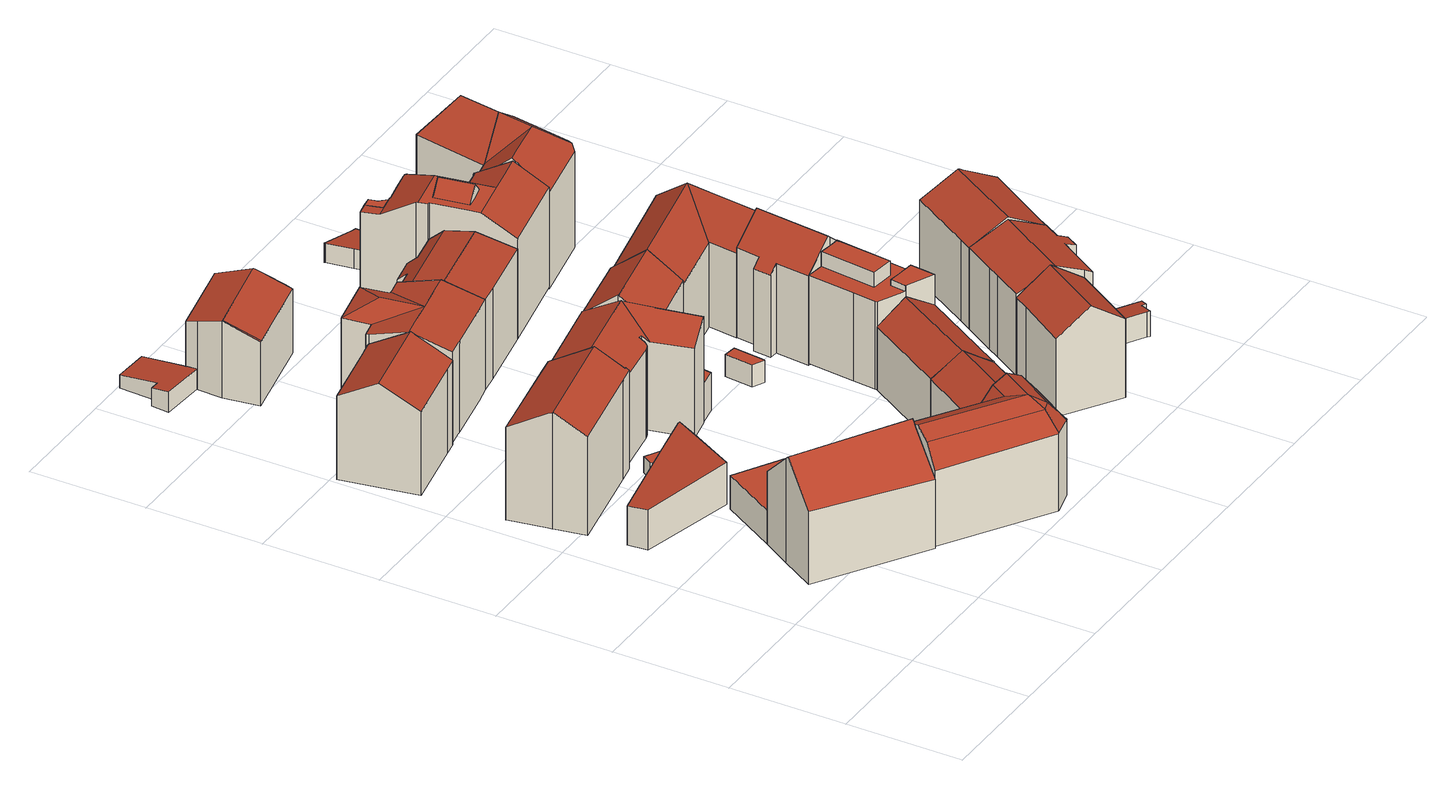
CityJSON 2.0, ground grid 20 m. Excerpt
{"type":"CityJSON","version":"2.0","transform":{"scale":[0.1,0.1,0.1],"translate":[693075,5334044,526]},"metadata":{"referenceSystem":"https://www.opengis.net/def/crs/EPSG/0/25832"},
"CityObjects":{
"building1":{"type":"Building","attributes":{"Gemeindeschluessel":"09162000","HoeheDach":"545.460","HoeheGrund":"526.413","Methode":"2000","NiedrigsteTraufeDesGebaeudes":"537.851","Geometrietyp2DReferenz":"3000","function":"31001_9998","roofType":"3100","measuredHeight":19.05,"storeysAboveGround":4},"geometry":[{"type":"MultiSurface","lod":"2","boundaries":[[[0,1,2,3]],[[0,3,4,5,6,7,8,9]],[[10,11,12,13,14,15,16,2,1,17]],[[1,0,9,17]],[[15,5,4,16]],[[8,10,17,9]],[[16,4,3,2]],[[15,14,18,6,5]],[[19,13,12,20]],[[19,20,7,6,18]],[[20,12,11,10,8,7]],[[18,14,13,19]]],"semantics":{"surfaces":[{"type":"WallSurface"},{"type":"RoofSurface"},{"type":"GroundSurface"}],"values":[0,1,2,0,0,0,0,0,0,1,0,0]}}]},
"building2":{"type":"Building","attributes":{"Gemeindeschluessel":"09162000","HoeheDach":"547.290","HoeheGrund":"526.630","Methode":"1000","NiedrigsteTraufeDesGebaeudes":"543.007","Geometrietyp2DReferenz":"3000","function":"31001_9998","roofType":"3100","measuredHeight":20.66,"storeysAboveGround":5},"geometry":[{"type":"MultiSurface","lod":"2","boundaries":[[[21,22,23,24,25,26]],[[27,26,25,24,28,29,30,31]],[[32,33,34,35]],[[36,35,34,30]],[[37,38,33,32]],[[21,26,27,39]],[[40,41,42,43,44,45,46,47]],[[48,28,24,23]],[[49,39,27,31,43,42]],[[45,44,43,31,30,34,33,38,50,46]],[[51,29,28,48]],[[46,50,38,37,52,47]],[[22,21,39,49,42,41,40,47,52,37,32,35,36,51,48,23]],[[36,30,29,51]]],"semantics":{"surfaces":[{"type":"WallSurface"},{"type":"RoofSurface"},{"type":"GroundSurface"}],"values":[0,1,0,0,0,0,0,0,0,1,0,0,2,0]}}]},
"building3":{"type":"Building","attributes":{"Gemeindeschluessel":"09162000","HoeheDach":"533.924","HoeheGrund":"526.370","Methode":"2000","NiedrigsteTraufeDesGebaeudes":"529.330","Geometrietyp2DReferenz":"3000","function":"31001_9998","roofType":"1000","measuredHeight":7.55,"storeysAboveGround":2},"geometry":[{"type":"MultiSurface","lod":"2","boundaries":[[[53,54,55,56]],[[57,58,59,60]],[[61,62,63,64,65,66]],[[53,56,59,58]],[[67,54,53,58,57]],[[61,66,68,69]],[[56,55,64,63,70,60,59]],[[62,61,69,71,72,67,57,60,70,63]],[[73,68,66,65,64,55,54,74]],[[71,69,68,73,74,72]],[[72,74,54,67]]],"semantics":{"surfaces":[{"type":"WallSurface"},{"type":"RoofSurface"},{"type":"GroundSurface"}],"values":[0,0,0,1,0,0,0,2,1,0,0]}}]},
"building4":{"type":"Building","attributes":{"Gemeindeschluessel":"09162000","HoeheDach":"544.730","HoeheGrund":"526.290","Methode":"2000","NiedrigsteTraufeDesGebaeudes":"541.102","Geometrietyp2DReferenz":"3000","function":"31001_9998","roofType":"3100","measuredHeight":18.44,"storeysAboveGround":4},"geometry":[{"type":"MultiSurface","lod":"2","boundaries":[[[75,76,77,78]],[[79,80,81,82]],[[83,84,85,86,87,88]],[[89,84,83,90]],[[86,91,92,78,77,87]],[[91,86,85,93]],[[93,85,84,89]],[[88,87,77,76,81,80]],[[93,89,90,94,79,82,75,78,92,91]],[[82,81,76,75]],[[94,90,83,88,80,79]]],"semantics":{"surfaces":[{"type":"WallSurface"},{"type":"RoofSurface"},{"type":"GroundSurface"}],"values":[0,0,1,0,0,0,0,1,2,0,0]}}]},
"building5":{"type":"Building","attributes":{"Gemeindeschluessel":"09162000","HoeheDach":"532.378","HoeheGrund":"526.413","Methode":"2000","NiedrigsteTraufeDesGebaeudes":"532.378","Geometrietyp2DReferenz":"3000","function":"31001_9998","roofType":"1000","measuredHeight":5.96,"storeysAboveGround":2},"geometry":[{"type":"MultiSurface","lod":"2","boundaries":[[[16,95,96,97]],[[1,98,99,2]],[[100,101,102,103,104,105]],[[106,107,108,109,110,10]],[[97,96,103,102]],[[109,108,98,1]],[[2,99,95,16]],[[100,105,106,10]],[[101,100,10,110,109,1,2,16,97,102]],[[99,98,108,107,106,105,104,103,96,95]]],"semantics":{"surfaces":[{"type":"WallSurface"},{"type":"GroundSurface"},{"type":"RoofSurface"}],"values":[0,0,0,0,0,0,0,0,1,2]}}]},
"building6":{"type":"Building","attributes":{"Gemeindeschluessel":"09162000","HoeheDach":"545.180","HoeheGrund":"526.765","Methode":"2000","NiedrigsteTraufeDesGebaeudes":"540.173","Geometrietyp2DReferenz":"3000","function":"31001_9998","roofType":"3100","measuredHeight":18.41,"storeysAboveGround":4},"geometry":[{"type":"MultiSurface","lod":"2","boundaries":[[[111,112,113,114,115,116]],[[117,118,119,120,121,122,123,124,125]],[[117,125,126,127,128,129]],[[130,111,116,131,132]],[[113,123,122,114]],[[117,129,133,118]],[[130,132,134,135]],[[119,118,133,134,132,131]],[[136,127,126,137,138]],[[130,136,138,139]],[[123,113,112,140,139,138,137,124]],[[111,140,112]],[[121,115,114,122]],[[127,136,135,128]],[[130,139,140,111]],[[116,115,121,120,119,131]],[[136,130,135]],[[134,133,129,128,135]],[[124,137,126,125]]],"semantics":{"surfaces":[{"type":"RoofSurface"},{"type":"GroundSurface"},{"type":"WallSurface"}],"values":[0,1,2,0,2,2,0,2,0,0,2,0,2,0,0,2,0,0,2]}}]},
"building7":{"type":"Building","attributes":{"Gemeindeschluessel":"09162000","HoeheDach":"530.144","HoeheGrund":"526.510","Methode":"1000","NiedrigsteTraufeDesGebaeudes":"528.785","Geometrietyp2DReferenz":"3000","function":"31001_2000","roofType":"1000","measuredHeight":3.63},"geometry":[{"type":"MultiSurface","lod":"2","boundaries":[[[141,142,143,144,145,146,147,148]],[[149,142,141,150]],[[150,141,148,151]],[[144,143,152,153,154,145]],[[151,148,147,155]],[[149,152,143,142]],[[149,150,151,155,156,154,153,152]],[[155,147,146,156]],[[156,146,145,154]]],"semantics":{"surfaces":[{"type":"RoofSurface"},{"type":"WallSurface"},{"type":"GroundSurface"}],"values":[0,1,1,1,1,1,2,1,1]}}]},
"building8":{"type":"Building","attributes":{"Gemeindeschluessel":"09162000","HoeheDach":"545.560","HoeheGrund":"526.561","Methode":"2000","NiedrigsteTraufeDesGebaeudes":"542.228","Geometrietyp2DReferenz":"3000","function":"31001_9998","roofType":"3100","measuredHeight":19,"storeysAboveGround":5},"geometry":[{"type":"MultiSurface","lod":"2","boundaries":[[[157,158,159,160]],[[161,162,158,157]],[[163,164,165,166,167]],[[168,169,170,171]],[[163,172,173,174,170,169,175,159,158,162,176,177,178,164]],[[177,176,179,180,181]],[[182,175,169,168]],[[162,161,179,176]],[[35,36,172,163,167]],[[171,170,174,48]],[[183,184,185,186]],[[165,187,32,166]],[[186,178,177,181,183]],[[48,174,173,188]],[[35,167,166,32]],[[179,161,157,160,182,168,171,48,188,36,35,32,187,189,185,184,180]],[[164,178,186,185,189,187,165]],[[160,159,175,182]],[[188,173,172,36]],[[184,183,181,180]]],"semantics":{"surfaces":[{"type":"WallSurface"},{"type":"RoofSurface"},{"type":"GroundSurface"}],"values":[0,0,1,0,1,0,0,0,0,0,0,0,1,0,0,2,0,0,0,0]}}]},
"building9":{"type":"Building","attributes":{"Gemeindeschluessel":"09162000","HoeheDach":"544.568","HoeheGrund":"526.500","Methode":"1000","NiedrigsteTraufeDesGebaeudes":"542.645","Geometrietyp2DReferenz":"3000","function":"31001_1000","roofType":"3100","measuredHeight":18.07,"storeysAboveGround":4},"geometry":[{"type":"MultiSurface","lod":"2","boundaries":[[[190,191,192,193,194,195]],[[196,195,194,197,198,199]],[[200,201,199,202,203,204]],[[205,206,201,207,208,209]],[[202,199,198,210,211,212,203]],[[213,214,205,209]],[[214,215,216,199,201,206,205]],[[217,218,219,220,221,222,223,224]],[[225,226,227,228]],[[204,203,212,227,226]],[[224,223,222,221,229,190,195,196,199,216,215]],[[220,230,191,190,229,221]],[[231,232,207,201,200,204,226,225]],[[210,198,197,194,193,233,234]],[[230,220,219,218,217,235,213,209,208,207,232,231,225,228,236,237,234,233,193,192,191]],[[211,210,234,237,236,228,227,212]],[[235,217,224,215,214,213]]],"semantics":{"surfaces":[{"type":"WallSurface"},{"type":"RoofSurface"},{"type":"GroundSurface"}],"values":[0,1,1,0,1,0,1,0,0,1,1,0,0,0,2,0,0]}}]},
"building10":{"type":"Building","attributes":{"Gemeindeschluessel":"09162000","HoeheDach":"540.100","HoeheGrund":"526.430","Methode":"2000","NiedrigsteTraufeDesGebaeudes":"537.790","Geometrietyp2DReferenz":"3000","function":"31001_1000","roofType":"3100","measuredHeight":13.67,"storeysAboveGround":3},"geometry":[{"type":"MultiSurface","lod":"2","boundaries":[[[238,239,240,241,242,243,244,245]],[[246,247,240,239]],[[248,249,250,251,252]],[[250,249,253,254]],[[255,256,242,241,257]],[[258,246,239,259]],[[260,238,245,261]],[[248,257,241,240,247,253,249]],[[262,243,242,256]],[[258,254,253,247,246]],[[261,245,244,263]],[[238,260,259,239]],[[255,257,248,252]],[[258,259,260,261,263,262,256,255,252,251,250,254]],[[263,244,243,262]]],"semantics":{"surfaces":[{"type":"RoofSurface"},{"type":"WallSurface"},{"type":"GroundSurface"}],"values":[0,0,1,1,1,1,1,0,1,1,1,1,1,2,1]}}]},
"building11":{"type":"Building","attributes":{"Gemeindeschluessel":"09162000","HoeheDach":"541.598","HoeheGrund":"526.980","Methode":"1000","NiedrigsteTraufeDesGebaeudes":"537.949","Geometrietyp2DReferenz":"3000","function":"31001_9998","roofType":"3100","measuredHeight":14.62,"storeysAboveGround":3},"geometry":[{"type":"MultiSurface","lod":"2","boundaries":[[[264,265,266,267,268,269]],[[270,271,272,273,274,264,269,275]],[[272,276,277,278,279,273]],[[276,272,271,270,275,280,281,282,283,277]],[[269,268,267,281,280,275]],[[266,265,278,277,283,282,281,267]],[[274,273,279,278,265,264]]],"semantics":{"surfaces":[{"type":"RoofSurface"},{"type":"WallSurface"},{"type":"GroundSurface"}],"values":[0,1,1,2,1,1,0]}}]},
"building12":{"type":"Building","attributes":{"Gemeindeschluessel":"09162000","HoeheDach":"533.466","HoeheGrund":"526.840","Methode":"1000","NiedrigsteTraufeDesGebaeudes":"533.466","Geometrietyp2DReferenz":"3000","function":"31001_1000","roofType":"1000","measuredHeight":6.63,"storeysAboveGround":2},"geometry":[{"type":"MultiSurface","lod":"2","boundaries":[[[284,285,286,287]],[[288,289,290,291]],[[291,290,285,284]],[[292,293,294,295]],[[284,287,292,295,296,297,288,291]],[[295,294,298,296]],[[297,299,289,288]],[[296,298,299,297]],[[290,289,299,298,294,293,286,285]],[[287,286,293,292]]],"semantics":{"surfaces":[{"type":"WallSurface"},{"type":"GroundSurface"},{"type":"RoofSurface"}],"values":[0,0,0,0,1,0,0,0,2,0]}}]},
"building13":{"type":"Building","attributes":{"Gemeindeschluessel":"09162000","HoeheDach":"546.427","HoeheGrund":"526.630","Methode":"1000","NiedrigsteTraufeDesGebaeudes":"542.018","Geometrietyp2DReferenz":"3000","function":"31001_1000","roofType":"3100","measuredHeight":19.8,"storeysAboveGround":4},"geometry":[{"type":"MultiSurface","lod":"2","boundaries":[[[300,301,302,185]],[[189,185,302,303,304,305]],[[306,307,308,309]],[[302,301,308,307,310,311,312,303]],[[305,304,313,187]],[[304,303,312,314,313]],[[187,313,314,315]],[[309,308,301,300]],[[306,316,310,307]],[[311,310,316,317,318,315,314,312]],[[306,309,300,185,189,305,187,315,318,317,316]]],"semantics":{"surfaces":[{"type":"WallSurface"},{"type":"RoofSurface"},{"type":"GroundSurface"}],"values":[0,0,0,1,0,1,0,0,0,0,2]}}]},
"building14":{"type":"Building","attributes":{"Gemeindeschluessel":"09162000","HoeheDach":"544.070","HoeheGrund":"526.510","Methode":"2000","NiedrigsteTraufeDesGebaeudes":"539.647","Geometrietyp2DReferenz":"3000","function":"31001_9998","roofType":"3100","measuredHeight":17.56,"storeysAboveGround":4},"geometry":[{"type":"MultiSurface","lod":"2","boundaries":[[[319,191,320,321,193,322,323,324,325,326,327,328,329,330,331]],[[323,332,333,324]],[[325,334,335,326]],[[336,337,338,339]],[[319,340,341,191]],[[321,320,191,341,336,339,342,193]],[[324,333,334,325]],[[327,343,344,328]],[[345,331,330,329,328,344,338,337]],[[193,342,346,322]],[[322,346,332,323]],[[326,335,343,327]],[[331,345,340,319]],[[339,338,344,343,335,334,333,332,346,342]],[[341,340,345,337,336]]],"semantics":{"surfaces":[{"type":"GroundSurface"},{"type":"WallSurface"},{"type":"RoofSurface"}],"values":[0,1,1,2,1,1,1,1,1,1,1,1,1,2,2]}}]},
"building15":{"type":"Building","attributes":{"Gemeindeschluessel":"09162000","HoeheDach":"541.533","HoeheGrund":"526.940","Methode":"1000","NiedrigsteTraufeDesGebaeudes":"538.090","Geometrietyp2DReferenz":"3000","function":"31001_9998","roofType":"3100","measuredHeight":14.59,"storeysAboveGround":3},"geometry":[{"type":"MultiSurface","lod":"2","boundaries":[[[347,348,349,350,351,352,353,354]],[[355,349,348,347,354,356,357,358,359]],[[352,360,361,353]],[[351,350,362,363,364,360,352]],[[358,364,363,359]],[[349,355,359,363,362,350]],[[360,364,358,357,356,361]],[[354,353,361,356]]],"semantics":{"surfaces":[{"type":"WallSurface"},{"type":"GroundSurface"},{"type":"RoofSurface"}],"values":[0,1,2,2,0,0,0,0]}}]},
"building16":{"type":"Building","attributes":{"Gemeindeschluessel":"09162000","HoeheDach":"530.291","HoeheGrund":"526.400","Methode":"2000","NiedrigsteTraufeDesGebaeudes":"530.291","Geometrietyp2DReferenz":"3000","function":"31001_2000","roofType":"1000","measuredHeight":3.89},"geometry":[{"type":"MultiSurface","lod":"2","boundaries":[[[365,366,367,368,369]],[[370,371,366,365]],[[371,372,367,366]],[[373,374,369,368]],[[374,373,372,371,370]],[[372,373,368,367]],[[374,370,365,369]]],"semantics":{"surfaces":[{"type":"GroundSurface"},{"type":"WallSurface"},{"type":"RoofSurface"}],"values":[0,1,1,1,2,1,1]}}]},
"building17":{"type":"Building","attributes":{"Gemeindeschluessel":"09162000","HoeheDach":"545.150","HoeheGrund":"526.850","Methode":"2000","NiedrigsteTraufeDesGebaeudes":"542.480","Geometrietyp2DReferenz":"3000","function":"31001_9998","roofType":"1000","measuredHeight":18.3,"storeysAboveGround":5},"geometry":[{"type":"MultiSurface","lod":"2","boundaries":[[[359,375,376,358]],[[359,377,378,379,380,381,382,383,384,385,375]],[[386,387,388,389]],[[390,391,392,393]],[[394,395,396,397,398,399,400]],[[401,402,381,380]],[[393,392,400,399]],[[403,404,405,406,407,408]],[[387,386,402,401,409,397,396]],[[388,387,396,395,410]],[[411,412,408,407,406,413,383,382,381,402,386,389,414,394,400,392,391,415]],[[380,379,378,377,359,358,357,416,417,356,390,393,399,398,397,409,401]],[[356,415,391,390]],[[376,375,385,384,418,405,404,403]],[[417,416,357,358,376,403,408,412,411,415,356]],[[389,388,410,414]],[[418,384,383,413,406,405]],[[414,410,395,394]]],"semantics":{"surfaces":[{"type":"WallSurface"},{"type":"RoofSurface"},{"type":"GroundSurface"}],"values":[0,0,0,0,0,0,0,0,0,1,1,2,0,1,0,0,0,0]}}]},
"building18":{"type":"Building","attributes":{"Gemeindeschluessel":"09162000","HoeheDach":"544.900","HoeheGrund":"526.954","Methode":"2000","NiedrigsteTraufeDesGebaeudes":"540.755","Geometrietyp2DReferenz":"3000","function":"31001_1000","roofType":"3100","measuredHeight":17.95,"storeysAboveGround":4},"geometry":[{"type":"MultiSurface","lod":"2","boundaries":[[[419,420,421,422,423,424,425,426]],[[427,428,429,430,431]],[[425,432,433,426]],[[427,422,421,428]],[[434,419,426,433]],[[424,435,432,425]],[[434,433,432,435,430,429,436]],[[424,423,431,430,435]],[[422,427,431,423]],[[419,434,436,420]],[[428,421,420,436,429]]],"semantics":{"surfaces":[{"type":"GroundSurface"},{"type":"RoofSurface"},{"type":"WallSurface"}],"values":[0,1,2,2,2,2,1,2,2,2,2]}}]},
"building19":{"type":"Building","attributes":{"Gemeindeschluessel":"09162000","HoeheDach":"549.880","HoeheGrund":"526.470","Methode":"2000","NiedrigsteTraufeDesGebaeudes":"543.850","Geometrietyp2DReferenz":"3000","function":"31001_1000","roofType":"3100","measuredHeight":23.41,"storeysAboveGround":5},"geometry":[{"type":"MultiSurface","lod":"2","boundaries":[[[331,437,438,439,328,327,440,441,442,443,444,445,446,447,448,449,450,451,452,453,454,455,456,457,458,459,460,461,462,463,464,465,466,467]],[[468,469,470]],[[462,461,471,472,473,463]],[[474,475,476,477,478,479]],[[480,481,482,483]],[[484,468,485,445,444,443]],[[328,486,487,327]],[[477,476,488,489,473,472,471,490,491,478]],[[492,493,494,450,449,448]],[[487,486,495,496,479,478,497,498,499,500,501],[502,503,481,480,483,504]],[[505,454,453,452,506,507]],[[508,509,458,457,456,510]],[[499,498,497,478,491,509,508,510,511,505,507,500]],[[439,438,437,331,474,479,496,495,486,328]],[[470,512,513,485,468]],[[483,482,514,504]],[[482,481,503,514]],[[515,501,500,507,506,516,494,493,492,517,469,518]],[[514,503,502,504]],[[442,441,515,518,484,443]],[[512,517,492,448,447,446,513]],[[470,469,517,512]],[[509,491,490,471,461,460,459,458]],[[440,327,487,501,515,441]],[[463,473,489,464]],[[445,485,513,446]],[[475,467,466,465,464,489,488,476]],[[451,516,506,452]],[[450,494,516,451]],[[467,475,474,331]],[[511,510,456,455,454,505]],[[518,469,468,484]]],"semantics":{"surfaces":[{"type":"GroundSurface"},{"type":"WallSurface"},{"type":"RoofSurface"}],"values":[0,1,1,2,1,1,1,2,1,2,1,1,2,1,2,2,2,2,1,1,1,1,1,1,1,1,1,1,1,1,1,2]}}]},
"building20":{"type":"Building","attributes":{"Gemeindeschluessel":"09162000","HoeheDach":"546.852","HoeheGrund":"526.500","Methode":"2000","NiedrigsteTraufeDesGebaeudes":"541.085","Geometrietyp2DReferenz":"3000","function":"31001_1000","roofType":"3100","measuredHeight":20.35,"storeysAboveGround":4},"geometry":[{"type":"MultiSurface","lod":"2","boundaries":[[[519,520,521,522,523,524,525,526,527,528]],[[529,528,527,530]],[[531,532,533,523,522]],[[534,533,532,535]],[[536,525,524,537]],[[538,539,531,522,521,540]],[[526,525,536,541,530,527]],[[523,533,534,542,537,524]],[[543,544,520,519,528,529]],[[535,532,531,539]],[[535,539,538,540,544,543,529,530,541,536,537,542,534]],[[540,521,520,544]]],"semantics":{"surfaces":[{"type":"RoofSurface"},{"type":"WallSurface"},{"type":"GroundSurface"}],"values":[0,1,0,1,1,1,1,1,1,1,2,1]}}]},
"building21":{"type":"Building","attributes":{"Gemeindeschluessel":"09162000","HoeheDach":"546.436","HoeheGrund":"526.380","Methode":"1000","NiedrigsteTraufeDesGebaeudes":"541.305","Geometrietyp2DReferenz":"3000","function":"31001_9998","roofType":"3100","measuredHeight":20.06,"storeysAboveGround":4},"geometry":[{"type":"MultiSurface","lod":"2","boundaries":[[[545,546,547,548]],[[549,550,551,552,312]],[[553,554,547,551,555,556]],[[557,558,548,547,554,553]],[[559,560,561,562,563,564]],[[565,566,549,312,567,568]],[[547,546,551]],[[556,555,551,550,561,560,559]],[[569,557,553,556,559,564]],[[558,557,569,564,563,562,570,566,565,568,571,545,548]],[[566,570,562,561,550,549]],[[567,572,546,545,571,568]],[[312,552,551,546,572,567]]],"semantics":{"surfaces":[{"type":"WallSurface"},{"type":"RoofSurface"},{"type":"GroundSurface"}],"values":[0,1,1,0,0,0,1,1,0,2,0,0,1]}}]},
"building22":{"type":"Building","attributes":{"Gemeindeschluessel":"09162000","HoeheDach":"544.424","HoeheGrund":"526.870","Methode":"2000","NiedrigsteTraufeDesGebaeudes":"540.498","Geometrietyp2DReferenz":"3000","function":"31001_9998","roofType":"3100","measuredHeight":17.55,"storeysAboveGround":4},"geometry":[{"type":"MultiSurface","lod":"2","boundaries":[[[426,573,574,425]],[[575,576,573,426]],[[577,578,579,580,581,582]],[[583,584,585,578,577,582,586,575,426,425,587,424,588,423,589,590,591,592,593,594]],[[595,596,585,584,583,597]],[[582,581,598,586]],[[588,424,599,600,601,423]],[[600,599,602,603,604,605,606,607,601]],[[594,608,597,583]],[[591,605,604,592]],[[585,596,579,578]],[[587,425,574,602,599,424]],[[603,608,594,593,592,604]],[[590,606,605,591]],[[586,598,576,575]],[[574,573,576,598,581,580,579,596,595,597,608,603,602]],[[601,607,606,590,589,423]]],"semantics":{"surfaces":[{"type":"WallSurface"},{"type":"GroundSurface"},{"type":"RoofSurface"}],"values":[0,0,0,1,0,0,0,2,0,0,0,0,0,0,0,2,0]}}]},
"building23":{"type":"Building","attributes":{"Gemeindeschluessel":"09162000","HoeheDach":"529.641","HoeheGrund":"526.210","Methode":"2000","NiedrigsteTraufeDesGebaeudes":"528.453","Geometrietyp2DReferenz":"3000","function":"31001_2000","roofType":"1000","measuredHeight":3.43},"geometry":[{"type":"MultiSurface","lod":"2","boundaries":[[[609,610,611,612]],[[613,614,615,616,617,618]],[[619,620,621,622]],[[623,624,625,626]],[[627,616,615,628,629,630]],[[613,618,624,623]],[[612,611,620,619]],[[621,620,611,610,631,625,624,618,617,616,627,630,632]],[[633,632,630,629]],[[634,631,610,609]],[[622,621,632,633]],[[614,613,623,626,634,609,612,619,622,633,629,628,615]],[[626,625,631,634]]],"semantics":{"surfaces":[{"type":"WallSurface"},{"type":"RoofSurface"},{"type":"GroundSurface"}],"values":[0,0,0,0,0,0,0,1,0,0,0,2,0]}}]},
"building24":{"type":"Building","attributes":{"Gemeindeschluessel":"09162000","HoeheDach":"531.378","HoeheGrund":"526.870","Methode":"1000","NiedrigsteTraufeDesGebaeudes":"529.912","Geometrietyp2DReferenz":"3000","function":"31001_2000","roofType":"2100","measuredHeight":4.51,"storeysAboveGround":1},"geometry":[{"type":"MultiSurface","lod":"2","boundaries":[[[635,636,637,638,639,640,575,586,641,642,643,644,645,646]],[[645,647,648,646]],[[646,648,649,635]],[[638,650,651,639]],[[635,649,652,636]],[[642,653,654,643]],[[655,651,650,656,652,649,648,647,657,654,653,658,659,660]],[[644,657,647,645]],[[641,658,653,642]],[[640,639,651,655,660,575]],[[586,659,658,641]],[[575,660,659,586]],[[643,654,657,644]],[[638,637,636,652,656,650]]],"semantics":{"surfaces":[{"type":"GroundSurface"},{"type":"WallSurface"},{"type":"RoofSurface"}],"values":[0,1,1,1,1,1,2,1,1,1,1,1,1,1]}}]},
"building25":{"type":"Building","attributes":{"Gemeindeschluessel":"09162000","HoeheDach":"548.090","HoeheGrund":"526.200","Methode":"2000","NiedrigsteTraufeDesGebaeudes":"542.640","Geometrietyp2DReferenz":"3000","function":"31001_9998","roofType":"3200","measuredHeight":21.89,"storeysAboveGround":5},"geometry":[{"type":"MultiSurface","lod":"2","boundaries":[[[661,662,663,664,665,666,667]],[[665,668,669]],[[670,671,672,673,664,663]],[[672,674,675,676,677,678,673]],[[664,673,678,668,665]],[[679,680,681,682,683,684]],[[685,676,675,686,687,688]],[[689,680,679]],[[690,685,688,691]],[[692,669,668,680,689]],[[693,694,695,661,667,692,689,679,684]],[[695,696,670,663,662,661]],[[668,690,691,681,680]],[[677,676,685,690,668]],[[667,666,665,669,692]],[[674,672,671,670,696,695,694,693,684,683,682,687,686,675]],[[681,691,688,687,682]],[[668,678,677]]],"semantics":{"surfaces":[{"type":"RoofSurface"},{"type":"WallSurface"},{"type":"GroundSurface"}],"values":[0,0,1,1,0,1,1,0,0,1,1,1,0,0,0,2,1,1]}}]},
"building26":{"type":"Building","attributes":{"Gemeindeschluessel":"09162000","HoeheDach":"544.756","HoeheGrund":"526.890","Methode":"1000","NiedrigsteTraufeDesGebaeudes":"541.251","Geometrietyp2DReferenz":"3000","function":"31001_9998","roofType":"3100","measuredHeight":17.87,"storeysAboveGround":4},"geometry":[{"type":"MultiSurface","lod":"2","boundaries":[[[697,594,593,592,698,699,700,701,702,703]],[[704,705,706,707,708,709,710]],[[593,594,704,710,711,592]],[[701,708,707,702]],[[710,709,712,713,711]],[[698,713,712,699]],[[709,708,701,700,699,712]],[[702,707,706,703]],[[592,711,713,698]],[[703,706,705,697]],[[697,705,704,594]]],"semantics":{"surfaces":[{"type":"GroundSurface"},{"type":"RoofSurface"},{"type":"WallSurface"}],"values":[0,1,2,2,1,2,2,2,2,2,2]}}]},
"building27":{"type":"Building","attributes":{"Gemeindeschluessel":"09162000","HoeheDach":"529.968","HoeheGrund":"527.060","Methode":"1000","NiedrigsteTraufeDesGebaeudes":"529.628","Geometrietyp2DReferenz":"3000","function":"31001_2000","roofType":"2100","measuredHeight":2.91},"geometry":[{"type":"MultiSurface","lod":"2","boundaries":[[[714,715,716,717]],[[718,719,715,714]],[[720,721,719,718]],[[717,716,721,720]],[[717,720,718,714]],[[715,719,721,716]]],"semantics":{"surfaces":[{"type":"WallSurface"},{"type":"GroundSurface"},{"type":"RoofSurface"}],"values":[0,0,0,0,1,2]}}]}
},
"vertices":[
[330,267,119],[330,267,4],[322,254,4],[322,254,133],[170,345,133],[140,296,188],[137,290,195],[320,181,195],[344,220,150],[361,248,119],[344,220,4],[319,180,4],[315,174,4],[283,121,4],[104,236,4],[140,296,4],[170,345,4],[361,248,4],[104,236,134],[283,121,127],[315,174,187],
[216,618,6],[242,623,6],[245,624,6],[245,624,181],[242,623,181],[216,618,181],[55,587,181],[244,630,185],[241,629,185],[233,677,213],[45,641,213],[219,748,6],[219,748,172],[230,691,205],[230,691,6],[233,677,6],[192,743,6],[192,743,172],[55,587,6],[33,714,6],[44,649,6],[45,642,6],[45,642,212],[44,649,209],[33,714,171],[32,715,170],[32,715,6],[244,630,6],[45,641,6],[84,724,171],[241,629,6],[84,724,6],
[244,561,33],[244,561,73],[301,572,73],[301,572,33],[239,586,4],[239,586,33],[249,602,33],[249,602,4],[234,451,4],[283,534,4],[304,571,4],[304,571,73],[283,534,75],[234,451,79],[244,561,4],[68,491,75],[68,491,4],[301,572,4],[68,492,4],[65,525,4],[68,492,75],[65,525,73],
[153,1020,3],[153,1020,151],[156,1020,151],[156,1020,3],[8,991,3],[8,991,151],[128,1015,151],[128,1015,3],[32,860,151],[152,883,151],[176,888,151],[179,889,151],[168,955,187],[20,926,187],[152,883,3],[32,860,3],[179,889,3],[168,955,3],[176,888,3],[20,926,3],
[170,345,64],[226,440,64],[226,440,4],[330,267,64],[322,254,64],[413,176,4],[423,192,4],[480,289,4],[480,289,64],[423,192,64],[413,176,64],[344,220,64],[352,234,64],[361,249,64],[361,249,4],[352,234,4],
[462,105,179],[458,147,148],[455,149,148],[413,176,148],[344,220,149],[327,193,179],[458,9,8],[283,121,8],[315,174,8],[319,180,8],[344,220,8],[413,176,8],[455,149,8],[549,97,8],[502,20,8],[502,20,142],[501,19,143],[459,9,146],[458,9,145],[467,66,192],[315,174,189],[312,168,192],[283,121,142],[296,142,179],[461,34,179],[480,40,179],[549,97,143],[524,111,179],[502,123,192],[480,135,179],
[118,1293,41],[119,1313,39],[124,1391,28],[116,1392,28],[64,1395,28],[60,1328,37],[44,1329,37],[42,1298,41],[119,1313,5],[118,1293,5],[42,1298,5],[124,1391,5],[116,1392,5],[64,1395,5],[44,1329,5],[60,1328,5],
[344,654,6],[344,654,166],[342,650,165],[342,650,6],[344,663,6],[344,663,171],[231,688,196],[386,718,196],[375,779,163],[219,748,163],[230,691,194],[335,645,6],[335,645,162],[331,644,162],[331,644,6],[233,677,190],[241,630,164],[244,630,164],[339,647,163],[349,663,171],[352,650,163],[386,717,195],[349,663,6],[367,581,6],[367,581,165],[339,647,6],[409,590,195],[409,590,6],[395,665,6],[395,665,195],[375,779,6],[241,630,6],[385,722,6],
[328,918,166],[328,918,5],[316,987,5],[304,1056,5],[304,1056,166],[316,987,186],[286,981,186],[274,1050,166],[274,1050,167],[240,972,186],[183,1032,167],[183,1031,167],[228,1041,186],[228,1042,186],[176,1078,167],[155,1025,167],[182,1031,167],[183,1031,5],[182,1031,5],[155,1025,5],[272,1049,167],[272,1050,167],[264,1095,167],[156,1020,5],[156,1020,168],[167,957,186],[194,963,186],[179,889,5],[206,894,5],[207,894,5],[209,894,5],[209,894,166],[207,894,166],[206,894,166],[179,889,166],[176,1079,5],[176,1079,167],[263,1097,167],[263,1097,5],[298,912,166],[298,912,5],[176,1078,5],[183,1032,5],[274,1050,5],[272,1049,5],[167,957,5],[264,1095,5],[272,1050,5],
[118,1293,125],[116,1249,141],[118,1249,141],[265,1280,141],[263,1292,136],[258,1323,125],[255,1341,118],[119,1313,118],[126,1188,118],[129,1188,118],[269,1261,134],[274,1231,123],[274,1231,4],[272,1241,4],[269,1261,4],[276,1219,118],[276,1219,4],[266,1278,4],[263,1292,4],[266,1278,140],[126,1188,4],[116,1249,4],[118,1293,4],[119,1313,4],[258,1323,4],[255,1341,4],
[501,123,156],[571,238,156],[556,248,144],[527,268,120],[525,265,120],[455,149,120],[501,123,10],[548,97,10],[549,97,10],[549,97,119],[548,97,120],[455,149,10],[567,129,10],[615,209,10],[615,209,120],[567,129,120],[525,265,10],[527,268,10],[556,248,10],[571,238,10],
[395,665,8],[395,665,75],[398,665,75],[398,665,8],[442,596,8],[442,596,75],[409,590,75],[409,590,8],[423,670,8],[423,670,75],[444,674,75],[444,674,8],[447,657,8],[452,658,8],[447,657,75],[452,658,75],
[398,665,6],[398,665,160],[395,665,160],[385,722,204],[385,723,204],[385,723,6],[444,674,6],[444,674,160],[423,670,160],[423,670,6],[525,691,161],[523,705,172],[515,747,204],[375,779,160],[504,803,160],[504,803,6],[525,691,6],[523,705,6],[515,747,6],
[360,924,5],[317,984,5],[309,1032,5],[335,1062,5],[351,1065,5],[348,1081,5],[396,1091,5],[400,1075,5],[446,1083,5],[450,1084,5],[454,1060,5],[462,1012,5],[474,946,5],[351,1065,151],[348,1081,137],[396,1091,136],[400,1075,151],[317,984,181],[462,1012,181],[454,1060,172],[309,1032,172],[360,924,165],[328,918,165],[304,1056,151],[446,1083,152],[450,1084,152],[474,946,165],[335,1062,151],
[571,238,9],[583,230,9],[615,209,9],[615,209,121],[583,230,145],[571,238,155],[527,268,121],[527,268,9],[617,214,9],[612,408,9],[659,386,9],[660,385,9],[707,363,9],[659,386,155],[612,408,121],[617,214,121],[707,363,121],[660,385,155],
[539,627,4],[561,624,4],[555,570,4],[554,568,4],[534,578,4],[539,627,43],[561,624,43],[555,570,43],[554,568,43],[534,578,43],
[707,363,175],[660,385,175],[709,381,9],[711,407,9],[714,427,9],[724,515,9],[724,515,165],[714,427,165],[711,407,165],[711,407,175],[709,381,175],[695,524,165],[695,524,191],[685,427,191],[685,427,165],[612,412,9],[612,412,165],[616,450,165],[616,450,9],[656,529,165],[656,529,191],[676,526,191],[676,526,9],[656,529,9],[625,533,9],[625,533,165],[724,520,9],[724,520,165],[659,386,175],[659,387,175],[662,413,175],[662,413,165],[659,387,165],[659,386,165],[695,524,9],[645,432,191],[641,394,165],[654,388,165],[683,410,165],[645,432,165],[612,408,165],[654,388,9],[641,394,9],[683,410,175],
[831,162,9],[777,76,9],[679,139,9],[732,221,9],[747,246,9],[799,215,9],[806,211,9],[846,186,9],[732,221,149],[679,139,148],[728,107,189],[796,216,189],[747,246,149],[806,211,181],[846,186,148],[831,162,148],[799,215,187],[777,76,148],
[464,1003,5],[460,1025,5],[450,1083,5],[443,1099,5],[443,1103,5],[433,1159,5],[427,1189,5],[446,1193,5],[463,1196,5],[466,1181,5],[479,1168,5],[480,1167,5],[509,1173,5],[540,1180,5],[542,1180,5],[545,1180,5],[545,1177,5],[545,1176,5],[556,1121,5],[556,1116,5],[562,1084,5],[562,1083,5],[563,1083,5],[564,1084,5],[598,1090,5],[597,1091,5],[597,1092,5],[601,1093,5],[601,1092,5],[611,1032,5],[621,975,5],[446,1193,179],[452,1163,181],[452,1163,179],[598,1090,182],[597,1091,181],[597,1092,181],[474,946,182],[621,975,182],[611,1032,216],[575,1025,216],[536,1017,216],[464,1003,216],[497,1032,216],[519,1037,216],[497,1032,239],[475,1028,216],[427,1189,179],[463,1196,179],[450,1084,216],[446,1083,216],[601,1092,181],[601,1093,181],[564,1084,182],[563,1083,182],[480,1167,182],[509,1173,182],[540,1180,181],[450,1083,216],[460,1025,216],[532,1039,216],[526,1077,216],[522,1097,216],[519,1114,216],[443,1099,216],[487,1090,216],[509,1094,216],[465,1086,216],[545,1176,184],[545,1180,182],[545,1177,184],[562,1084,183],[562,1083,183],[556,1116,183],[556,1121,183],[479,1168,179],[466,1181,179],[487,1090,239],[443,1103,214],[542,1180,181],[479,1168,181],[433,1159,181],
[630,592,163],[631,592,164],[625,533,164],[674,527,209],[688,658,209],[639,664,165],[634,623,164],[633,623,163],[619,624,151],[616,593,151],[616,593,5],[619,624,5],[676,526,207],[724,520,164],[739,652,164],[739,652,5],[724,520,5],[634,623,5],[639,664,5],[674,527,5],[676,526,5],[625,533,5],[633,623,5],[688,658,5],[630,592,5],[631,592,5],
[720,848,4],[720,848,153],[758,813,153],[758,813,4],[525,691,154],[644,715,153],[704,786,204],[651,775,204],[739,652,153],[749,736,153],[696,725,204],[688,658,204],[739,652,4],[749,736,4],[639,664,154],[645,714,154],[645,715,154],[645,715,4],[645,714,4],[639,664,4],[515,747,4],[525,691,4],[504,803,153],[504,803,4],[688,658,4],[644,715,4],[658,835,4],[658,835,153],
[846,186,161],[806,211,183],[858,178,9],[858,178,154],[906,252,9],[922,243,9],[922,243,145],[906,252,153],[905,253,154],[905,253,9],[919,275,9],[920,274,9],[935,265,9],[891,231,9],[804,212,9],[775,229,9],[748,246,9],[780,298,9],[792,318,9],[825,371,9],[880,336,9],[935,302,9],[920,274,153],[935,265,145],[919,275,154],[891,231,154],[799,215,182],[775,229,168],[747,246,154],[804,212,184],[880,336,184],[825,371,154],[792,318,154],[780,298,154],[748,246,154],[935,302,154],
[545,1180,2],[545,1180,36],[542,1180,36],[542,1180,2],[585,1246,2],[586,1249,2],[591,1290,2],[591,1290,25],[586,1249,27],[585,1246,27],[540,1180,2],[540,1180,36],[526,1256,36],[526,1256,2],[581,1217,2],[581,1217,28],[588,1183,28],[588,1183,2],[578,1292,27],[578,1292,2],[518,1303,2],[518,1303,36],[545,1176,36],[518,1301,36],[518,1301,2],[545,1176,2],
[963,146,9],[956,150,9],[941,128,9],[941,127,9],[937,130,9],[927,136,9],[919,217,9],[922,209,9],[919,205,9],[932,197,9],[926,188,9],[972,159,9],[926,188,44],[972,159,44],[963,146,48],[941,127,54],[937,130,54],[956,150,48],[922,209,40],[919,205,41],[927,136,54],[941,128,54],[932,197,42],[919,217,39],[891,231,40],[858,178,53],
[621,975,172],[625,976,172],[738,998,172],[748,1009,179],[701,1050,221],[635,1038,221],[611,1033,221],[711,1113,221],[645,1100,171],[738,998,2],[748,1009,2],[760,1021,2],[760,1021,172],[777,1125,2],[791,1211,2],[791,1211,167],[777,1125,167],[777,1125,172],[601,1093,166],[645,1100,166],[646,1101,167],[646,1101,2],[645,1100,2],[601,1093,2],[790,1211,167],[790,1211,2],[668,1230,2],[668,1230,167],[601,1091,166],[723,1185,221],[668,1230,168],[601,1091,171],[601,1091,2],[611,1033,2],[621,975,2],[625,976,2],
[949,325,9],[839,394,9],[903,501,9],[959,466,9],[961,465,9],[965,462,9],[1015,431,9],[935,302,153],[949,325,153],[1015,431,153],[965,462,184],[961,465,187],[959,466,188],[880,336,188],[825,371,153],[903,501,153],[839,394,153],
[976,258,11],[976,258,36],[944,279,36],[944,279,11],[984,271,11],[984,271,40],[952,291,11],[952,291,40]
]}
